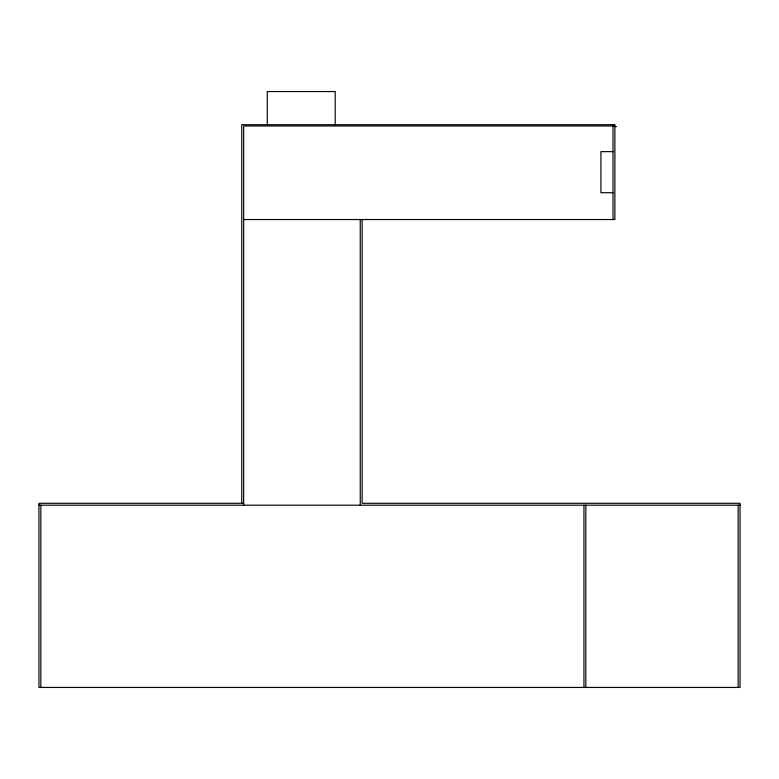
<?xml version="1.0" encoding="UTF-8"?>
<svg xmlns="http://www.w3.org/2000/svg" width="779" height="779" viewBox="0 0 779 779"><rect width="100%" height="100%" fill="white"/><g stroke="black" fill="none" stroke-linecap="round" stroke-linejoin="round"><path stroke-width="1.17" d="M614.894 125.994L243.652 125.994L243.652 505.181M614.894 126.588L616.569 126.588M613.005 151.642L600.93 151.642L600.93 192.715L613.005 192.715M243.652 219.532L614.894 219.532L614.894 124.698L241.753 124.698L241.753 503.292M243.652 503.292L38.95 503.292L38.95 687.448L740.05 687.448L740.05 503.292L362.138 503.292L362.138 219.532M38.95 505.181L740.05 505.181M738.161 505.181L738.161 687.448M613.005 124.698L613.005 219.532M585.837 505.181L585.837 687.448M583.948 505.181L583.948 687.448M360.249 219.532L360.249 505.181M335.204 124.698L335.204 91.552L267.275 91.552L267.275 124.698M40.839 505.181L40.839 687.448"/></g></svg>
